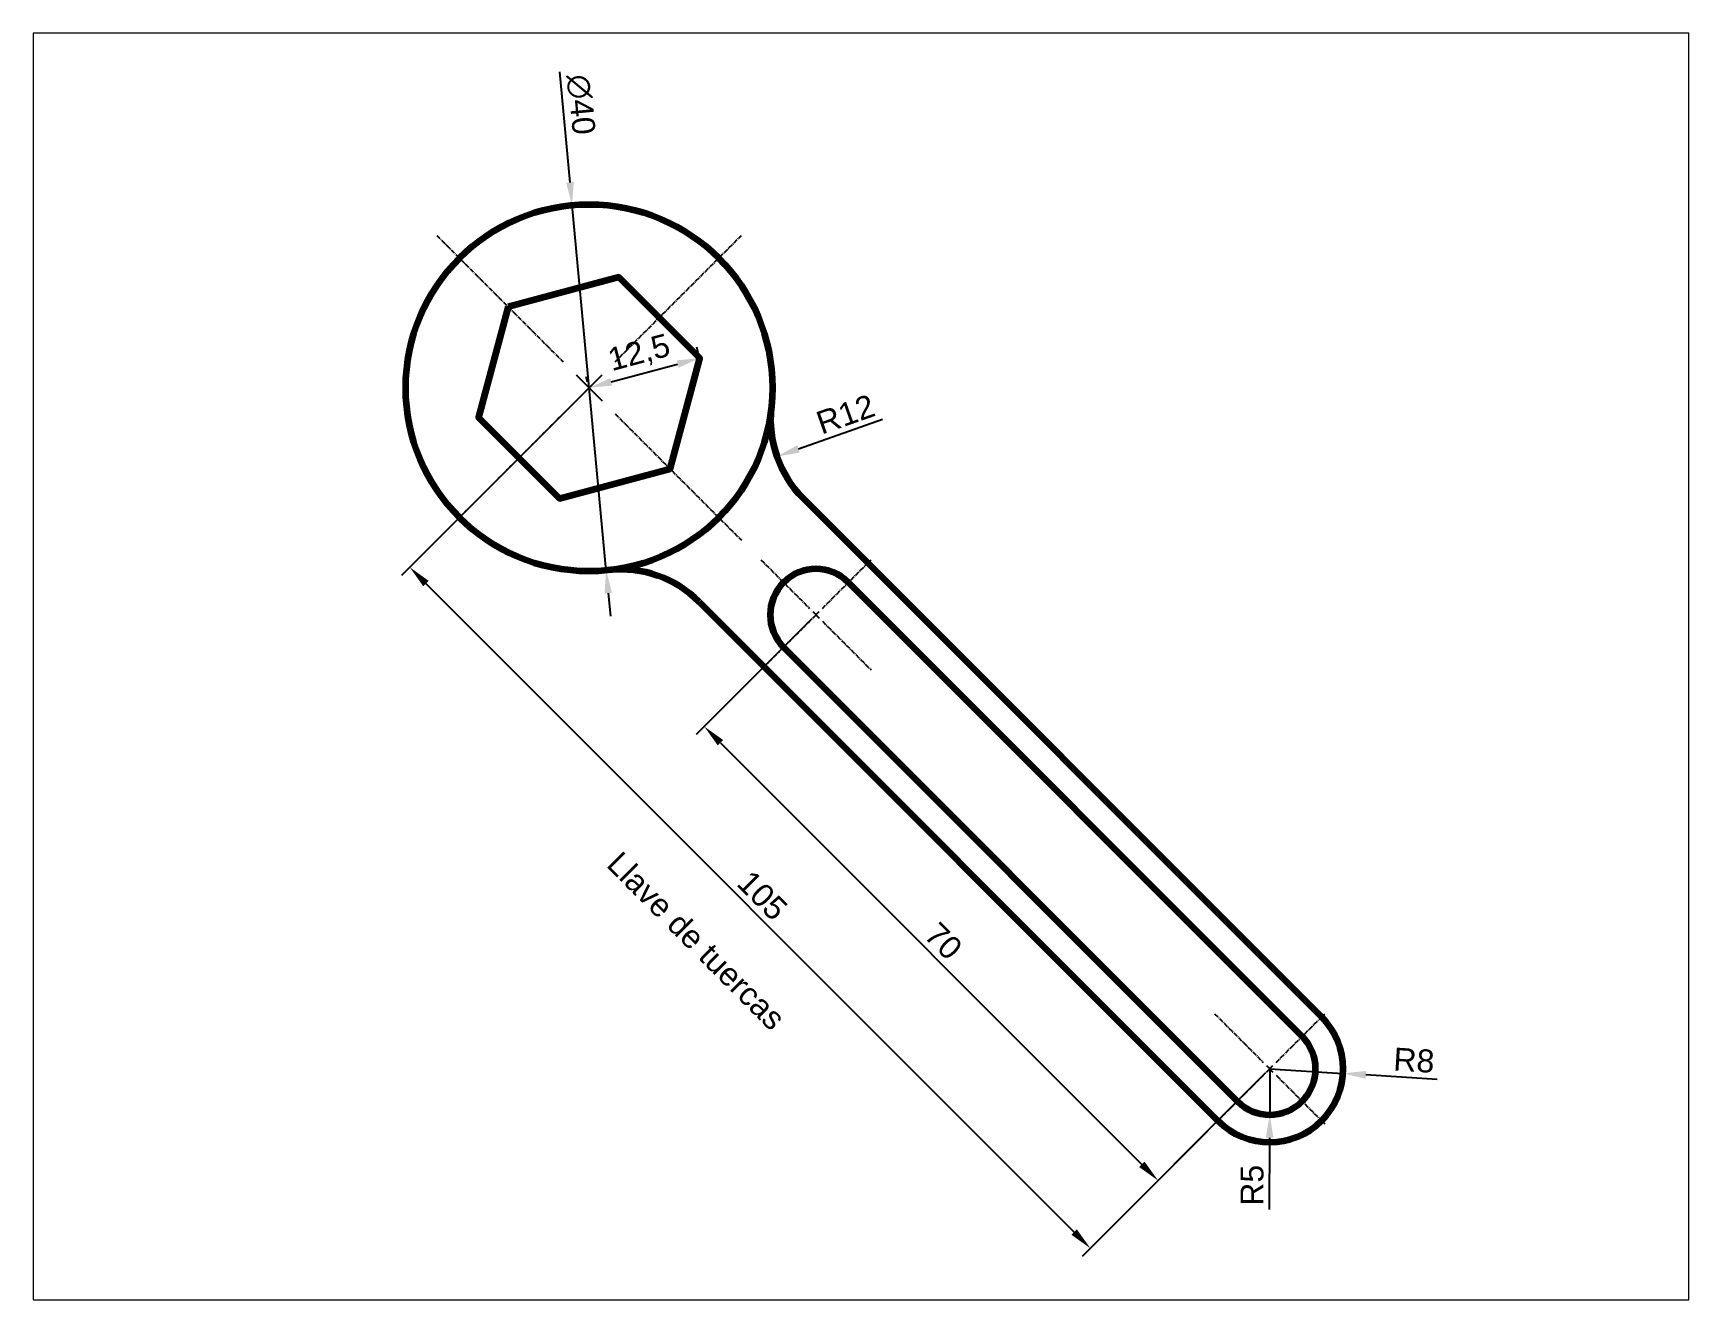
# Paper-space layout 'Layout1' of a CAD drawing. Header units: millimetres. Extents: x 2 to 254, y 0 to 193.
# The model-space entities are those that its viewports show. They can reach past a viewport. Long polylines and large blocks are cut down to what shows.
import ezdxf

# ---------------------------------------------------------------- set-up
doc = ezdxf.new("R2010")
doc.units = ezdxf.units.MM
doc.header["$LTSCALE"] = 0.05
doc.header["$PDMODE"] = 34
doc.header["$PDSIZE"] = 2
doc.linetypes.add('CENTER2', pattern=[28.575, 19.05, -3.175, 3.175, -3.175])
doc.layers.add('0-Dimension', color=92, linetype='Continuous')
doc.layers.add('0-Object', color=7, linetype='Continuous', lineweight=100)
doc.styles.get("Standard").update_dxf_attribs({"font": 'arial.ttf'})
doc.dimstyles.new('ISO-25', dxfattribs={"dimtxt": 2.5, "dimasz": 2.5, "dimexe": 1.25, "dimexo": 0.625, "dimtad": 1, "dimtxsty": 'Standard', "dimcen": 2.5, "dimadec": 0, "dimazin": 0, "dimtfac": 1, "dimtmove": 0, "dimatfit": 3, "dimfxl": 1, "dimarcsym": 0})

# ---------------------------------------------------------------- blocks, each defined once
blk = doc.blocks.new('*D18')
at = {"layer": '0-Dimension', "color": 0, "lineweight": -2, "transparency": 16777216}
for p, q in [((294.88, -0.6), (282.25, -13.22)), ((284.91, -14.11), (330.87, -60.07)), ((344.37, -50.1), (331.75, -62.72))]:
    blk.add_line(p, q, dxfattribs=at)
at = {"layer": '0-Dimension', "color": 0, "transparency": 16777216}
for points in [[(285.2, -13.81), (284.61, -14.4), (283.14, -12.34)], [(331.16, -59.77), (330.57, -60.36), (332.64, -61.84)]]:
    blk.add_solid(points, dxfattribs=at)
at = {"layer": 'Defpoints', "color": 0, "transparency": 16777216}
for p in [(295.32, -0.16), (344.82, -49.66), (332.64, -61.84)]:
    blk.add_point(p, dxfattribs=at)
at = {"layer": '0-Dimension', "color": 0, "transparency": 16777216, "insert": (309.23, -35.74), "char_height": 2.5, "attachment_point": 5, "rotation": 315}
blk.add_mtext('70', dxfattribs=at)
blk = doc.blocks.new('*D19')
at = {"layer": '0-Dimension', "color": 0, "lineweight": -2, "transparency": 16777216}
for p, q in [((270.13, 24.15), (250.12, 4.14)), ((323.48, -67.45), (252.77, 3.26)), ((344.37, -50.1), (324.37, -70.1))]:
    blk.add_line(p, q, dxfattribs=at)
at = {"layer": '0-Dimension', "color": 0, "transparency": 16777216}
for points in [[(253.07, 3.55), (252.48, 2.96), (251.01, 5.03)], [(323.78, -67.16), (323.19, -67.75), (325.25, -69.22)]]:
    blk.add_solid(points, dxfattribs=at)
at = {"layer": 'Defpoints', "color": 0, "transparency": 16777216}
for p in [(270.57, 24.59), (251.01, 5.03), (344.82, -49.66)]:
    blk.add_point(p, dxfattribs=at)
at = {"layer": '0-Dimension', "color": 0, "transparency": 16777216, "insert": (289.47, -30.75), "char_height": 2.5, "attachment_point": 5, "rotation": 315}
blk.add_mtext('105', dxfattribs=at)
blk = doc.blocks.new('*D20')
at = {"layer": '0-Dimension', "color": 0, "lineweight": -2, "transparency": 16777216}
blk.add_line((302.56, 21.13), (293.41, 17.92), dxfattribs=at)
at = {"layer": '0-Dimension', "color": 0, "transparency": 16777216}
blk.add_solid([(293.27, 18.32), (293.55, 17.53), (291.05, 17.1)], dxfattribs=at)
at = {"layer": 'Defpoints', "color": 0, "transparency": 16777216}
for p in [(302.38, 21.07), (291.05, 17.1)]:
    blk.add_point(p, dxfattribs=at)
at = {"layer": '0-Dimension', "color": 0, "transparency": 16777216, "insert": (298.54, 21.72), "char_height": 2.5, "attachment_point": 5, "rotation": 19.3411}
blk.add_mtext('R12', dxfattribs=at)
blk = doc.blocks.new('*D14')
at = {"layer": '0-Dimension', "color": 0, "lineweight": -2, "transparency": 16777216}
for p, q in [((344.82, -49.66), (344.81, -54.66)), ((344.8, -65), (344.81, -57.16))]:
    blk.add_line(p, q, dxfattribs=at)
at = {"layer": '0-Dimension', "color": 0, "transparency": 16777216}
blk.add_solid([(344.39, -57.15), (345.22, -57.16), (344.81, -54.66)], dxfattribs=at)
at = {"layer": 'Defpoints', "color": 0, "transparency": 16777216}
for p in [(344.82, -49.66), (344.81, -54.66)]:
    blk.add_point(p, dxfattribs=at)
at = {"layer": '0-Dimension', "color": 0, "transparency": 16777216, "insert": (342.9, -62.35), "char_height": 2.5, "attachment_point": 5, "rotation": 89.9207}
blk.add_mtext('R5', dxfattribs=at)
blk = doc.blocks.new('*D15')
at = {"layer": '0-Dimension', "color": 0, "lineweight": -2, "transparency": 16777216}
for p, q in [((344.82, -49.66), (352.8, -50.15)), ((363.07, -50.8), (355.3, -50.31))]:
    blk.add_line(p, q, dxfattribs=at)
at = {"layer": '0-Dimension', "color": 0, "transparency": 16777216}
blk.add_solid([(355.32, -49.89), (355.27, -50.73), (352.8, -50.15)], dxfattribs=at)
at = {"layer": 'Defpoints', "color": 0, "transparency": 16777216}
for p in [(344.82, -49.66), (352.8, -50.15)]:
    blk.add_point(p, dxfattribs=at)
at = {"layer": '0-Dimension', "color": 0, "transparency": 16777216, "insert": (360.55, -48.73), "char_height": 2.5, "attachment_point": 5, "rotation": 356.427}
blk.add_mtext('R8', dxfattribs=at)
blk = doc.blocks.new('*D16')
at = {"layer": '0-Dimension', "color": 0, "lineweight": -2, "transparency": 16777216}
for p, q in [((267.36, 59.05), (268.48, 46.99)), ((272.43, 4.68), (268.71, 44.5)), ((272.66, 2.19), (272.89, -0.3))]:
    blk.add_line(p, q, dxfattribs=at)
at = {"layer": '0-Dimension', "color": 0, "transparency": 16777216}
for points in [[(268.9, 47.03), (268.07, 46.95), (268.71, 44.5)], [(273.07, 2.23), (272.25, 2.15), (272.43, 4.68)]]:
    blk.add_solid(points, dxfattribs=at)
at = {"layer": 'Defpoints', "color": 0, "transparency": 16777216}
for p in [(268.71, 44.5), (272.43, 4.68)]:
    blk.add_point(p, dxfattribs=at)
at = {"layer": '0-Dimension', "color": 0, "transparency": 16777216, "insert": (269.67, 55.47), "char_height": 2.5, "attachment_point": 5, "rotation": 275.3295}
blk.add_mtext('∅40', dxfattribs=at)
blk = doc.blocks.new('*D17')
at = {"layer": '0-Dimension', "color": 0, "lineweight": -2, "transparency": 16777216}
for p, q in [((282.48, 28.43), (282.32, 29.03)), ((272.99, 25.24), (280.23, 27.18)), ((270.41, 25.19), (270.25, 25.8))]:
    blk.add_line(p, q, dxfattribs=at)
at = {"layer": '0-Dimension', "color": 0, "transparency": 16777216}
for points in [[(280.12, 27.58), (280.34, 26.78), (282.64, 27.83)], [(272.88, 25.64), (273.09, 24.84), (270.57, 24.59)]]:
    blk.add_solid(points, dxfattribs=at)
at = {"layer": 'Defpoints', "color": 0, "transparency": 16777216}
for p in [(282.64, 27.83), (282.64, 27.83), (270.57, 24.59)]:
    blk.add_point(p, dxfattribs=at)
at = {"layer": '0-Dimension', "color": 0, "transparency": 16777216, "insert": (276.06, 28.26), "char_height": 2.5, "attachment_point": 5, "rotation": 15}
blk.add_mtext('12,5', dxfattribs=at)
blk = doc.blocks.new('*U11')
at = {"layer": '0-Dimension', "color": 0, "linetype": 'CENTER2', "transparency": 16777216}
for p, q in [((0, 4), (0, 23.5)), ((-23.5, 0), (-4, 0)), ((4, 0), (23.5, 0)), ((0, -23.5), (0, -4))]:
    blk.add_line(p, q, dxfattribs=at)
at = {"layer": '0-Dimension', "color": 0, "linetype": 'Continuous', "transparency": 16777216}
for p, q in [((0, -2), (0, 2)), ((-2, 0), (2, 0))]:
    blk.add_line(p, q, dxfattribs=at)
blk = doc.blocks.new('*U12')
at = {"layer": '0-Dimension', "color": 0, "linetype": 'CENTER2', "transparency": 16777216}
for p, q in [((0, 1), (0, 8.5)), ((-8.5, 0), (-1, 0)), ((1, 0), (8.5, 0)), ((0, -8.5), (0, -1))]:
    blk.add_line(p, q, dxfattribs=at)
at = {"layer": '0-Dimension', "color": 0, "linetype": 'Continuous', "transparency": 16777216}
for p, q in [((-0.5, 0), (0.5, 0)), ((0, -0.5), (0, 0.5))]:
    blk.add_line(p, q, dxfattribs=at)
blk = doc.blocks.new('*U13')
at = {"layer": '0-Dimension', "color": 0, "linetype": 'CENTER2', "transparency": 16777216}
for p, q in [((0, 1), (0, 8.5)), ((-8.5, 0), (-1, 0)), ((1, 0), (8.5, 0)), ((0, -8.5), (0, -1))]:
    blk.add_line(p, q, dxfattribs=at)
at = {"layer": '0-Dimension', "color": 0, "linetype": 'Continuous', "transparency": 16777216}
for p, q in [((-0.5, 0), (0.5, 0)), ((0, -0.5), (0, 0.5))]:
    blk.add_line(p, q, dxfattribs=at)

msp = doc.modelspace()

# ---------------------------------------------------------------- linework, layer by layer
at = {"layer": '0-Object'}
for p, q in [((298.855, 3.378), (348.352, -46.12)), ((341.281, -53.191), (291.783, -3.694))]:
    msp.add_line(p, q, dxfattribs=at)
msp.add_lwpolyline([(261.731, 33.43), (258.496, 21.355), (267.335, 12.517), (279.409, 15.752), (282.644, 27.826), (273.806, 36.665)], close=True, dxfattribs=at)
for points in [[(350.473, -43.999), (293.891, 12.584)], [(282.577, 1.27), (339.16, -55.312)]]:
    msp.add_lwpolyline(points, dxfattribs=at)
msp.add_circle((270.57, 24.591), 20, dxfattribs=at)
for centre, radius, start, end in [((302.376, 21.069), 12, 173.68219, 225), ((274.092, -7.215), 12, 45, 96.31781), ((295.319, -0.158), 5, 45, 225), ((344.816, -49.656), 8, 225, 45), ((344.816, -49.656), 5, 225, 45)]:
    msp.add_arc(centre, radius, start, end, dxfattribs=at)

# ---------------------------------------------------------------- block references
at = {"layer": '0-Dimension', "linetype": 'CENTER2', "rotation": 315}
for name, p in [('*U11', (270.57, 24.591)), ('*U13', (295.319, -0.158)), ('*U12', (344.816, -49.656))]:
    msp.add_blockref(name, p, dxfattribs=at)

# ---------------------------------------------------------------- texts
at = {"layer": '0-Dimension', "insert": (270.854, -22.508), "char_height": 2.5, "attachment_point": 1, "rotation": 315}
msp.add_mtext_dynamic_manual_height_columns('\\pxqc;Llave de tuercas', width=34.79072, gutter_width=12.5, heights=[3.818], dxfattribs=at)

# ---------------------------------------------------------------- dimensions: what is measured, and where the dimension line sits
at = {"layer": '0-Dimension'}
dim = msp.add_diameter_dim_2p(p1=(272.428, 4.677), p2=(268.713, 44.504), dimstyle='ISO-25', dxfattribs=at)
dim.commit()
dim.dimension.update_dxf_attribs({"geometry": '*D16', "text_midpoint": (267.706, 55.29), "dimtype": 163})
for p1, p2, distance, picture, middle in [((270.57, 24.591), (282.644, 27.826), 0, '*D17', (276.057, 28.263)), ((344.816, -49.656), (270.57, 24.591), 27.669, '*D19', (289.473, -30.753))]:
    dim = msp.add_aligned_dim(p1=p1, p2=p2, distance=distance, dimstyle='ISO-25', dxfattribs=at)
    dim.commit()
    dim.dimension.update_dxf_attribs({"geometry": picture, "text_midpoint": middle})
for center, mpoint, picture, middle in [((302.376, 21.069), (291.053, 17.095), '*D20', (299.167, 19.943)), ((344.816, -49.656), (344.81, -54.655), '*D14', (344.799, -62.352))]:
    dim = msp.add_radius_dim(center=center, mpoint=mpoint, dimstyle='ISO-25', dxfattribs=at)
    dim.commit()
    dim.dimension.update_dxf_attribs({"geometry": picture, "text_midpoint": middle, "dimtype": 164})
dim = msp.add_linear_dim(base=(332.635, -61.837), p1=(295.319, -0.158), p2=(344.816, -49.656), angle=315, dimstyle='ISO-25', dxfattribs=at)
dim.commit()
dim.dimension.update_dxf_attribs({"geometry": '*D18', "text_midpoint": (309.231, -35.743)})
dim = msp.add_radius_dim(center=(344.816, -49.656), mpoint=(352.801, -50.154), dimstyle='ISO-25', dxfattribs=at)
dim.commit()
dim.dimension.update_dxf_attribs({"geometry": '*D15', "text_midpoint": (360.548, -48.733)})

psp = doc.layouts.get("Layout1")

# ---------------------------------------------------------------- viewports
at = {"layer": '0-Dimension', "view_target_point": (466.431, 130.876)}
psp.add_viewport(center=(128.35, 96.76), size=(251.93, 192.6348), view_center_point=(-166.202, -136.668), view_height=138.10311, dxfattribs=at)

doc.saveas('drawing.dxf')
